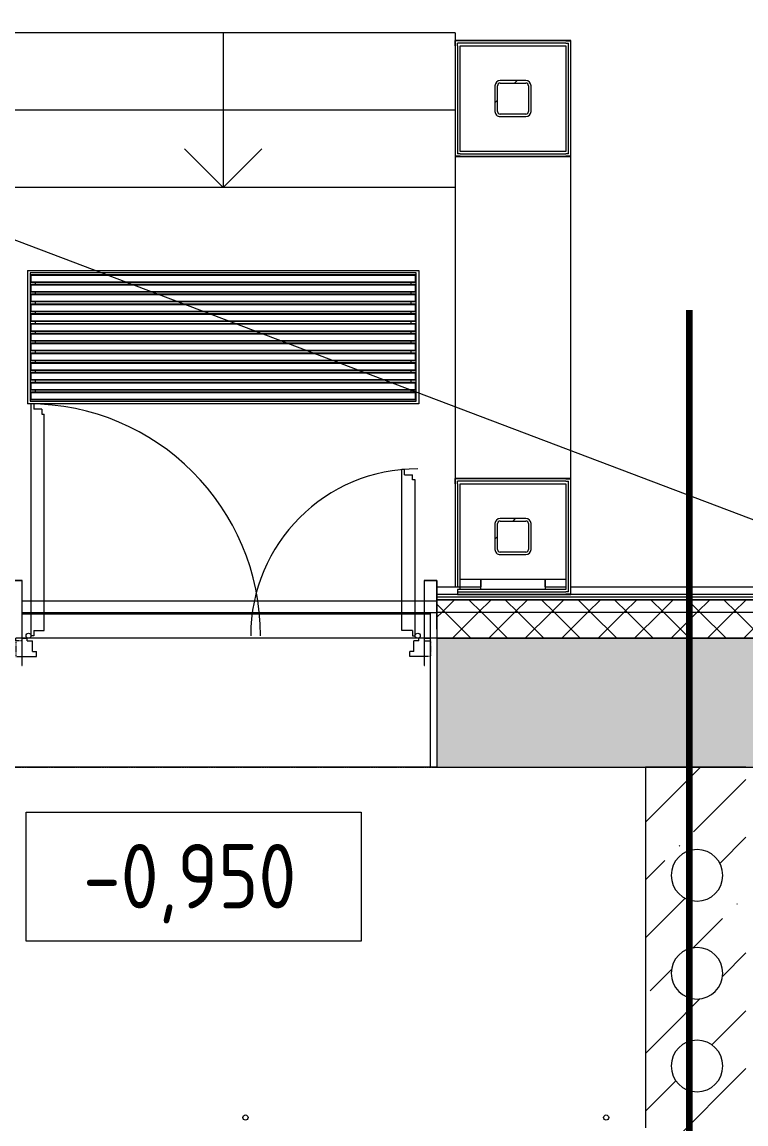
# Model space of a CAD drawing. Header units: millimetres. Extents: x -515342 to 330399, y -224905 to 507333.
# Drawn here: x -324713 to -321903, y -21579 to -17302 of the extents above; entities that cross this region are included whole.
import ezdxf

# ---------------------------------------------------------------- set-up
doc = ezdxf.new("R2010")
doc.units = ezdxf.units.MM
doc.linetypes.add('ASVP_Невидимые', pattern=[5, 3, -2])
doc.linetypes.add('ASVP_Штриховая_ш3 п1_5', pattern=[4.5, 3, -1.5])
doc.layers.get('0').update_dxf_attribs({"lineweight": 0})
for name, color, linetype, lineweight in [('Аннотация', 7, 'Continuous', 0), ('Витраж', 7, 'Continuous', 0), ('Двери', 7, 'Continuous', 0), ('Лестницы', 7, 'Continuous', 0), ('Линии разделители', 7, 'ASVP_Штриховая_ш3 п1_5', 0), ('Несущие колонны', 7, 'Continuous', 0), ('Обобщенные модели', 7, 'Continuous', 0), ('Ответы', 4, 'Continuous', 0), ('Отметки', 7, 'Continuous', 0), ('Перекрытие', 7, 'Continuous', 0), ('Потолки', 7, 'Continuous', 0), ('Стены внутренние', 7, 'Continuous', 0), ('Стены наружные', 7, 'Continuous', 0), ('Стены несущие', 7, 'Continuous', 0), ('Стены отделка', 7, 'Continuous', 0), ('Стены перегородки', 7, 'Continuous', 0), ('Стены штриховка', 7, 'Continuous', 0), ('Стрелки вверх', 7, 'Continuous', 0), ('экспертиза ДУ', 1, 'Continuous', 0)]:
    doc.layers.add(name, color=color, linetype=linetype, lineweight=lineweight)
doc.styles.add('GOST Common_1', font='', dxfattribs={"width": 0.9, "height": 250})
doc.styles.get('GOST Common_1').set_extended_font_data('GOST Common')
pattern_1 = [(45, (0, 0), (-70.71068, 70.71068), []), (135, (0, 0), (-70.71068, -70.71068), [])]
pattern_2 = [(45, (-374753.14, -35598.53), (-224.5064, 224.5064), []), (45, (-374528.64, -35598.53), (-224.5064, 224.5064), [396.875, -79.375, 3.353, -76.022])]

# ---------------------------------------------------------------- blocks, each defined once
blk = doc.blocks.new('Дверь_Стальная_Фрамуга ГЛУХАЯ с импостами_2 полотна - АР_Дверь_Наружная_1560х3495h_коробка__О_Пр-10096950-О_АР_П_1_0_000_План 1 этажа')
at = {"layer": 'Двери', "lineweight": 18}
for p, q in [((-745, 260), (-745, 1160)), ((-735, 1160), (-735, 1140)), ((-704, 1140), (-735, 1140)), ((-704, 1140), (-704, 1120)), ((-704, 1120), (-694, 1120)), ((-694, 280), (-694, 1120)), ((704, 905), (694, 905)), ((694, 280), (694, 905)), ((704, 885), (704, 905)), ((704, 885), (735, 885)), ((735, 865), (735, 885)), ((745, 865), (735, 865)), ((745, 260), (745, 865)), ((-735, 260), (-745, 260)), ((-735, 280), (-735, 260)), ((-735, 280), (-694, 280)), ((735, 280), (694, 280)), ((735, 280), (735, 260)), ((735, 260), (745, 260)), ((-805, 240), (-805, 250)), ((-781, 250), (-805, 250)), ((-780, 250), (-760, 250)), ((-760, 240), (-760, 250)), ((-760, 240), (-740, 240)), ((-740, 199), (-740, 240)), ((760, 240), (740, 240)), ((740, 199), (740, 240)), ((780, 250), (760, 250)), ((760, 240), (760, 250)), ((781, 250), (805, 250)), ((805, 240), (805, 250)), ((-780, 180), (-724, 180)), ((-740, 199), (-724, 199)), ((-724, 180), (-724, 199)), ((740, 199), (724, 199)), ((724, 180), (724, 199)), ((780, 180), (724, 180))]:
    blk.add_line(p, q, dxfattribs=at)
at = {"layer": 'Двери', "linetype": 'ASVP_Невидимые', "lineweight": 18}
for p, q in [((-805, 240), (-805, 180)), ((-781, 240), (-805, 240)), ((781, 240), (805, 240)), ((805, 240), (805, 180)), ((-805, 180), (-781, 180)), ((805, 180), (781, 180))]:
    blk.add_line(p, q, dxfattribs=at)
at = {"layer": 'Двери', "lineweight": 18}
for centre in [(-755, 260), (755, 260)]:
    blk.add_circle(centre, 10, dxfattribs=at)
for centre, radius, start, end in [((-755, 260), 900, 0, 90), ((755, 260), 647.9, 90, 180)]:
    blk.add_arc(centre, radius, start, end, dxfattribs=at)
blk = doc.blocks.new('Прямоугольный импост - АР_Откос_Металлический_50х330 Серый Правый_Двери-V89-О_АР_П_1_0_000_План 1 этажа')
at = {"layer": 'Витраж'}
h = blk.add_hatch(dxfattribs=at)
h.set_pattern_fill('FP_31', color=256, style=0, pattern_type=2)
h.set_pattern_definition([(315, (-51650.93, 16030), (106.066, 106.066), [])])
h.paths.add_polyline_path([(-50, 230), (-49, 230), (-49, -99), (-1, -99), (0, -100), (-50, -100), (-50, -34.9)])
at = {"layer": 'Витраж', "lineweight": 18}
for p, q in [((-50, -100), (-50, 230)), ((-50, 230), (-49, 230)), ((-49, 230), (-49, -99)), ((-1, -99), (-1, 90)), ((-1, 90), (0, 90)), ((0, 90), (0, -100)), ((0, -100), (-50, -100)), ((-49, -99), (-1, -99))]:
    blk.add_line(p, q, dxfattribs=at)
blk = doc.blocks.new('Прямоугольный импост - АР_Откос_Металлический_50х330 Серый Левый_Двери-V90-О_АР_П_1_0_000_План 1 этажа')
at = {"layer": 'Витраж'}
h = blk.add_hatch(dxfattribs=at)
h.set_pattern_fill('FP_32', color=256, style=0, pattern_type=2)
h.set_pattern_definition([(225, (49990.93, 16030), (106.066, -106.066), [])])
h.paths.add_polyline_path([(-50, 230), (-50, -100), (0, -100), (-1, -99), (-49, -99), (-49, 230)])
at = {"layer": 'Витраж', "lineweight": 18}
for p, q in [((-50, 230), (-50, -100)), ((-49, 230), (-50, 230)), ((-49, -99), (-49, 230)), ((0, 90), (-1, 90)), ((-1, 90), (-1, -99)), ((0, -100), (0, 90)), ((-50, -100), (0, -100)), ((-1, -99), (-49, -99))]:
    blk.add_line(p, q, dxfattribs=at)
blk = doc.blocks.new('КПС-Квадратное пустотелое сечение-Колонна - 140x140x10SHS-V201-О_АР_П_1_0_000_План 1 этажа')
at = {"layer": 'Несущие колонны'}
h = blk.add_hatch(dxfattribs=at)
h.set_pattern_fill('FP_72', color=256, style=0, pattern_type=2)
h.set_pattern_definition([(225, (51945.93, 18000), (106.066, -106.066), [])])
h.paths.add_polyline_path([(-50, 70), (-64.1, 64.1), (-70, 50), (-70, -50), (-64.1, -64.1), (-50, -70), (50, -70), (64.1, -64.1), (70, -50), (70, 50), (64.1, 64.1), (50, 70), (22, 70)])
h.paths.add_polyline_path([(-50, 60), (50, 60), (57.1, 57.1), (60, 50), (60, -50), (57.1, -57.1), (50, -60), (-50, -60), (-57.1, -57.1), (-60, -50), (-60, 50), (-57.1, 57.1)])
at = {"layer": 'Несущие колонны', "lineweight": 18}
for p, q in [((-70, 50), (-70, -50)), ((-60, -50), (-60, 50)), ((50, 70), (-50, 70)), ((-50, 60), (50, 60)), ((60, 50), (60, -50)), ((70, -50), (70, 50)), ((50, -60), (-50, -60)), ((-50, -70), (50, -70))]:
    blk.add_line(p, q, dxfattribs=at)
for centre, radius, start, end in [((-50, 50), 20, 90, 180), ((-50, 50), 10, 90, 180), ((50, 50), 20, 360, 90), ((50, 50), 10, 0, 90), ((-50, -50), 20, 180, 270), ((-50, -50), 10, 180, 270), ((50, -50), 10, 270, 0), ((50, -50), 20, 270, 360)]:
    blk.add_arc(centre, radius, start, end, dxfattribs=at)
blk = doc.blocks.new('КПС-Квадратное пустотелое сечение-Колонна - 140x140x10SHS-V203-О_АР_П_1_0_000_План 1 этажа')
at = {"layer": 'Несущие колонны'}
h = blk.add_hatch(dxfattribs=at)
h.set_pattern_fill('FP_74', color=256, style=0, pattern_type=2)
h.set_pattern_definition([(225, (51945.93, 16300), (106.066, -106.066), [])])
h.paths.add_polyline_path([(50, 70), (-50, 70), (-64.1, 64.1), (-70, 50), (-70, -50), (-64.1, -64.1), (-50, -70), (50, -70), (64.1, -64.1), (70, -50), (70, 50), (64.1, 64.1)])
h.paths.add_polyline_path([(-50, 60), (50, 60), (57.1, 57.1), (60, 50), (60, -50), (57.1, -57.1), (50, -60), (-50, -60), (-57.1, -57.1), (-60, -50), (-60, 50), (-57.1, 57.1)])
at = {"layer": 'Несущие колонны', "lineweight": 18}
for p, q in [((-70, 50), (-70, -50)), ((-60, -50), (-60, 50)), ((50, 70), (-50, 70)), ((-50, 60), (50, 60)), ((60, 50), (60, -50)), ((70, -50), (70, 50)), ((50, -60), (-50, -60)), ((-50, -70), (50, -70))]:
    blk.add_line(p, q, dxfattribs=at)
for centre, radius, start, end in [((-50, 50), 20, 90, 180), ((-50, 50), 10, 90, 180), ((50, 50), 20, 360, 90), ((50, 50), 10, 0, 90), ((-50, -50), 20, 180, 270), ((-50, -50), 10, 180, 270), ((50, -50), 10, 270, 0), ((50, -50), 20, 270, 360)]:
    blk.add_arc(centre, radius, start, end, dxfattribs=at)
blk = doc.blocks.new('СД_Люблино_Фасады_rvt-1-О_АР_П_1_0_000_План 1 этажа')
at = {"layer": 'Стены внутренние'}
h = blk.add_hatch(dxfattribs=at)
h.set_pattern_fill('FP_1', color=256, style=0, pattern_type=2)
h.set_pattern_definition([(45, (0, 0), (-224.5064, 224.5064), []), (45, (224.5, 0), (-224.5064, 224.5064), [396.875, -79.375, 3.353, -76.022])])
h.paths.add_polyline_path([(95008.7, 15405), (95268.9, 15405), (95268.9, 15905), (93672.7, 15905), (93672.7, 15405), (94120.4, 15405)])
h.paths.add_polyline_path([(101935, 15405), (101935, 15905), (97278.9, 15905), (97278.9, 15405), (101435, 15405)])
h.paths.add_polyline_path([(91662.7, 15405), (91662.7, 15905), (90062.5, 15905), (90062.5, 15405), (91455.3, 15405)])
h.paths.add_polyline_path([(88052.5, 15405), (88052.5, 15905), (86472.6, 15905), (86472.6, 15405), (87902, 15405)])
h.paths.add_polyline_path([(83460.2, 15405), (84462.6, 15405), (84462.6, 15905), (82935.3, 15905), (82935.3, 15405)])
h.paths.add_polyline_path([(80925.3, 15405), (80925.3, 15905), (79340.3, 15905), (79340.3, 15405), (80795.2, 15405)])
h.paths.add_polyline_path([(72144.8, 15405), (73729.7, 15405), (73729.7, 15905), (72144.8, 15905), (72144.8, 15520.8)])
h.paths.add_polyline_path([(70134.8, 15405), (70134.8, 15905), (68493.6, 15905), (68493.6, 15405), (69731.3, 15405)])
h.paths.add_polyline_path([(76353.4, 15405), (77330.3, 15405), (77330.3, 15905), (75739.7, 15905), (75739.7, 15405)])
h.paths.add_polyline_path([(60500.1, 15405), (62868.6, 15405), (62868.6, 15905), (60500.1, 15905), (60500.1, 15725)])
h.paths.add_polyline_path([(64878.6, 15405), (66483.6, 15405), (66483.6, 15905), (64878.6, 15905), (64878.6, 15520.8)])
h.paths.add_polyline_path([(58090.1, 15405), (58090.1, 15905), (56894.2, 15905), (56894.2, 15405), (57698.2, 15405)])
h.paths.add_polyline_path([(51650.9, 15405), (54484.2, 15405), (54484.2, 15905), (51650.9, 15905)])
h.paths.add_polyline_path([(49990.9, 15405), (49990.9, 15905), (47243.8, 15905), (47243.8, 15405), (49703, 15405)])
h.paths.add_polyline_path([(40819.6, 15405), (41213.8, 15405), (41213.8, 15905), (38819.5, 15905), (38819.5, 15405), (39931.2, 15405)])
h.paths.add_polyline_path([(44833.8, 15405), (44833.8, 15905), (43623.8, 15905), (43623.8, 15405), (44430.3, 15405)])
h.paths.add_polyline_path([(36809.5, 15405), (36809.5, 15905), (35219.5, 15905), (35219.5, 15405), (36406, 15405)])
h.paths.add_polyline_path([(29609.5, 15405), (29609.5, 15905), (28023.1, 15905), (28023.1, 15405), (29271.1, 15405)])
h.paths.add_polyline_path([(31619.5, 15405), (33209.5, 15405), (33209.5, 15905), (31619.5, 15905), (31619.5, 15520.8)])
h.paths.add_polyline_path([(17210.3, 15405), (18800.9, 15405), (18800.9, 15905), (17210.3, 15905), (17210.3, 15725)])
h.paths.add_polyline_path([(20810.9, 15405), (22415.8, 15405), (22415.8, 15905), (20810.9, 15905), (20810.9, 15725)])
h.paths.add_polyline_path([(15200.3, 15405), (15200.3, 15905), (13615.3, 15905), (13615.3, 15405), (15057.5, 15405)])
h.paths.add_polyline_path([(24425.8, 15405), (26013.1, 15405), (26013.1, 15905), (24425.8, 15905), (24425.8, 15520.8)])
h.paths.add_polyline_path([(10024.1, 15405), (11605.3, 15405), (11605.3, 15905), (10024.1, 15905), (10024.1, 15725)])
h.paths.add_polyline_path([(6409.2, 15405), (8014.1, 15405), (8014.1, 15905), (6409.2, 15905), (6409.2, 15725)])
h.paths.add_polyline_path([(4399.2, 15405), (4399.2, 15905), (2875, 15905), (2875, 15405), (4397.3, 15405)])
h.paths.add_polyline_path([(1325, 15405), (1325, 15905), (-305, 15905), (-305, 15405), (843.9, 15405)])
at = {"layer": 'Стены наружные'}
h = blk.add_hatch(dxfattribs=at)
h.set_pattern_fill('FP_10', color=256, style=0, pattern_type=2)
h.set_pattern_definition(pattern_1)
h.paths.add_polyline_path([(102085, 16005), (102085, 16055), (97278.9, 16055), (97278.9, 16005), (102035, 16005)])
h.paths.add_polyline_path([(95268.9, 16005), (95268.9, 16055), (93672.7, 16055), (93672.7, 16005), (95008.7, 16005)])
h.paths.add_polyline_path([(83460.2, 16005), (84462.6, 16005), (84462.6, 16055), (82935.3, 16055), (82935.3, 16005)])
h.paths.add_polyline_path([(86472.6, 16005), (88052.5, 16005), (88052.5, 16055), (86472.6, 16055)])
h.paths.add_polyline_path([(80925.3, 16005), (80925.3, 16055), (79340.3, 16055), (79340.3, 16005), (80795.2, 16005)])
h.paths.add_polyline_path([(90062.5, 16005), (91662.7, 16005), (91662.7, 16055), (90062.5, 16055)])
h.paths.add_polyline_path([(77330.3, 16005), (77330.3, 16055), (75739.7, 16055), (75739.7, 16005), (77241.8, 16005)])
h.paths.add_polyline_path([(51650.9, 16005), (54484.2, 16005), (54484.2, 16055), (51650.9, 16055)])
h.paths.add_polyline_path([(70134.8, 16005), (70134.8, 16055), (68493.6, 16055), (68493.6, 16005), (69246.7, 16005)])
h.paths.add_polyline_path([(61251.5, 16005), (62868.6, 16005), (62868.6, 16055), (60500.1, 16055), (60500.1, 16005)])
h.paths.add_polyline_path([(72144.8, 16005), (73729.7, 16005), (73729.7, 16055), (72144.8, 16055)])
h.paths.add_polyline_path([(57698.2, 16005), (58090.1, 16005), (58090.1, 16055), (56894.2, 16055), (56894.2, 16005)])
h.paths.add_polyline_path([(66483.6, 16005), (66483.6, 16055), (64878.6, 16055), (64878.6, 16005), (65693.3, 16005)])
h.paths.add_polyline_path([(49990.9, 16005), (49990.9, 16055), (47243.8, 16055), (47243.8, 16005), (49703, 16005)])
h.paths.add_polyline_path([(36377.8, 16005), (36809.5, 16005), (36809.5, 16055), (35219.5, 16055), (35219.5, 16005), (35489.5, 16005)])
h.paths.add_polyline_path([(39042.9, 16005), (41213.8, 16005), (41213.8, 16055), (38819.5, 16055), (38819.5, 16005)])
h.paths.add_polyline_path([(44373, 16005), (44833.8, 16005), (44833.8, 16055), (43623.8, 16055), (43623.8, 16005)])
h.paths.add_polyline_path([(29271.1, 16005), (29609.5, 16005), (29609.5, 16055), (28023.1, 16055), (28023.1, 16005), (28382.7, 16005)])
h.paths.add_polyline_path([(24425.8, 16005), (26013.1, 16005), (26013.1, 16055), (24425.8, 16055)])
h.paths.add_polyline_path([(33209.5, 16005), (33209.5, 16055), (31619.5, 16055), (31619.5, 16005), (32824.4, 16005)])
h.paths.add_polyline_path([(11605.3, 16005), (11605.3, 16055), (10024.1, 16055), (10024.1, 16005), (11504.1, 16005)])
h.paths.add_polyline_path([(20810.9, 16005), (22415.8, 16005), (22415.8, 16055), (20810.9, 16055)])
h.paths.add_polyline_path([(18610.9, 16005), (18800.9, 16005), (18800.9, 16055), (17210.3, 16055), (17210.3, 16005), (17722.5, 16005)])
h.paths.add_polyline_path([(15200.3, 16005), (15200.3, 16055), (13615.3, 16055), (13615.3, 16005), (15057.5, 16005)])
h.paths.add_polyline_path([(8014.1, 16005), (8014.1, 16055), (6409.2, 16055), (6409.2, 16005), (7950.7, 16005)])
h.paths.add_polyline_path([(397.7, 16005), (397.7, 16055), (-405, 16055), (-405, 16005), (-44.4, 16005)])
h.paths.add_polyline_path([(4399.2, 16005), (4399.2, 16055), (3897.7, 16055), (3897.7, 16005), (4397.3, 16005)])
h = blk.add_hatch(dxfattribs=at)
h.set_pattern_fill('FP_10', color=256, style=0, pattern_type=2)
h.set_pattern_definition(pattern_1)
h.paths.add_polyline_path([(93672.7, 15905), (95268.9, 15905), (95268.9, 16005), (93672.7, 16005)])
h.paths.add_polyline_path([(102035, 15905), (102035, 16005), (97278.9, 16005), (97278.9, 15905), (101935, 15905)])
h.paths.add_polyline_path([(84348.6, 15905), (84462.6, 15905), (84462.6, 16005), (82935.3, 16005), (82935.3, 15905), (83460.2, 15905)])
h.paths.add_polyline_path([(87013.6, 15905), (88052.5, 15905), (88052.5, 16005), (86472.6, 16005), (86472.6, 15905)])
h.paths.add_polyline_path([(90062.5, 15905), (91662.7, 15905), (91662.7, 16005), (90062.5, 16005)])
h.paths.add_polyline_path([(73688.4, 15905), (73729.7, 15905), (73729.7, 16005), (72144.8, 16005), (72144.8, 15905), (72800.1, 15905)])
h.paths.add_polyline_path([(75739.7, 15905), (77330.3, 15905), (77330.3, 16005), (75739.7, 16005)])
h.paths.add_polyline_path([(79340.3, 15905), (80925.3, 15905), (80925.3, 16005), (79340.3, 16005)])
h.paths.add_polyline_path([(69246.7, 15905), (70134.8, 15905), (70134.8, 16005), (68493.6, 16005), (68493.6, 15905)])
h.paths.add_polyline_path([(62868.6, 15905), (62868.6, 16005), (60500.1, 16005), (60500.1, 15905), (62139.9, 15905)])
h.paths.add_polyline_path([(65693.3, 15905), (66483.6, 15905), (66483.6, 16005), (64878.6, 16005), (64878.6, 15905)])
h.paths.add_polyline_path([(52368.1, 15905), (54484.2, 15905), (54484.2, 16005), (51650.9, 16005), (51650.9, 15905)])
h.paths.add_polyline_path([(58090.1, 15905), (58090.1, 16005), (56894.2, 16005), (56894.2, 15905), (57698.2, 15905)])
h.paths.add_polyline_path([(47926.3, 15905), (49990.9, 15905), (49990.9, 16005), (47243.8, 16005), (47243.8, 15905)])
h.paths.add_polyline_path([(43623.8, 15905), (44833.8, 15905), (44833.8, 16005), (43623.8, 16005)])
h.paths.add_polyline_path([(41213.8, 15905), (41213.8, 16005), (38819.5, 16005), (38819.5, 15905), (40819.6, 15905)])
h.paths.add_polyline_path([(31936.1, 15905), (33209.5, 15905), (33209.5, 16005), (31619.5, 16005), (31619.5, 15905)])
h.paths.add_polyline_path([(36809.5, 15905), (36809.5, 16005), (35219.5, 16005), (35219.5, 15905), (36377.8, 15905)])
h.paths.add_polyline_path([(29609.5, 15905), (29609.5, 16005), (28023.1, 16005), (28023.1, 15905), (29271.1, 15905)])
h.paths.add_polyline_path([(26013.1, 15905), (26013.1, 16005), (24425.8, 16005), (24425.8, 15905), (25717.7, 15905)])
h.paths.add_polyline_path([(20810.9, 15905), (22415.8, 15905), (22415.8, 16005), (20810.9, 16005)])
h.paths.add_polyline_path([(18800.9, 15905), (18800.9, 16005), (17210.3, 16005), (17210.3, 15905), (18610.9, 15905)])
h.paths.add_polyline_path([(15057.5, 15905), (15200.3, 15905), (15200.3, 16005), (13615.3, 16005), (13615.3, 15905)])
h.paths.add_polyline_path([(11504.1, 15905), (11605.3, 15905), (11605.3, 16005), (10024.1, 16005), (10024.1, 15905)])
h.paths.add_polyline_path([(8014.1, 15905), (8014.1, 16005), (6409.2, 16005), (6409.2, 15905), (7950.7, 15905)])
h.paths.add_polyline_path([(-44.4, 15905), (397.7, 15905), (397.7, 16005), (-305, 16005), (-305, 15905)])
h.paths.add_polyline_path([(4399.2, 15905), (4399.2, 16005), (3897.7, 16005), (3897.7, 15905), (4397.3, 15905)])
at = {"layer": 'Лестницы'}
for p, q in [((51720.9, 18255), (49920.9, 18255)), ((51720.9, 18255), (49920.9, 18255)), ((51720.9, 18255), (51720.9, 18225)), ((51720.9, 17955), (49920.9, 17955)), ((51720.9, 17955), (49920.9, 17955)), ((51720.9, 17655), (49920.9, 17655)), ((51720.9, 17655), (49920.9, 17655)), ((50040.9, 16050), (51600.9, 16050)), ((51601.9, 16050), (51649.9, 16050)), ((50040.9, 16000), (51600.9, 16000)), ((51601.9, 16000), (51625.9, 16000))]:
    blk.add_line(p, q, dxfattribs=at)
at = {"layer": 'Перекрытие'}
for p, q in [((51720.9, 17776), (51720.9, 16524)), ((52170.9, 16524), (52170.9, 17776)), ((51740.9, 16135), (52150.9, 16135))]:
    blk.add_line(p, q, dxfattribs=at)
at = {"layer": 'Стены внутренние'}
for p, q in [((51820.9, 16135), (51820.9, 16105)), ((51820.9, 16095), (51820.9, 16135)), ((52070.9, 16105), (52070.9, 16135)), ((52070.9, 16135), (52070.9, 16095)), ((51650.9, 16105), (51720.9, 16105)), ((51740.9, 16095), (51740.9, 16105)), ((51740.9, 16105), (51820.9, 16105)), ((52070.9, 16105), (52150.9, 16105)), ((52170.9, 16105), (54484.2, 16105)), ((51625.9, 15405), (51625.9, 15905))]:
    blk.add_line(p, q, dxfattribs=at)
at = {"layer": 'Стены наружные'}
for p, q in [((50040.9, 16005), (51600.9, 16005)), ((51601.9, 16005), (51625.9, 16005)), ((51625.9, 16005), (51649.9, 16005)), ((51625.9, 15905), (51625.9, 16005)), ((51600.9, 15905), (50040.9, 15905)), ((51625.9, 15905), (51601.9, 15905)), ((51650.9, 15905), (51625.9, 15905))]:
    blk.add_line(p, q, dxfattribs=at)
at = {"layer": 'Стены несущие'}
for p, q in [((51650.9, 15905), (51650.9, 15405)), ((54484.2, 15905), (51650.9, 15905)), ((51650.9, 15905), (54484.2, 15905)), ((51650.9, 15405), (54484.2, 15405))]:
    blk.add_line(p, q, dxfattribs=at)
at = {"layer": 'Стены отделка', "lineweight": 9}
for p, q in [((52150.9, 18225), (51720.9, 18225)), ((51720.9, 18225), (51720.9, 18224)), ((51720.9, 18224), (51720.9, 18215)), ((52169.9, 18225), (52160.9, 18225)), ((52170.9, 18225), (52169.9, 18225)), ((52170.9, 17775), (52170.9, 18225)), ((51720.9, 18205), (51720.9, 17775)), ((51720.9, 17775), (51721.9, 17775)), ((51721.9, 17775), (51730.9, 17775)), ((51740.9, 17775), (52150.9, 17775)), ((52160.9, 17775), (52169.9, 17775)), ((52169.9, 17775), (52170.9, 17775)), ((52150.9, 16525), (51720.9, 16525)), ((51720.9, 16525), (51720.9, 16524)), ((51720.9, 16524), (51720.9, 16515)), ((52169.9, 16525), (52160.9, 16525)), ((52170.9, 16525), (52169.9, 16525)), ((52170.9, 16075), (52170.9, 16525)), ((51720.9, 16505), (51720.9, 16105)), ((51720.9, 16105), (51721.9, 16105)), ((51721.9, 16105), (51730.9, 16105)), ((51730.9, 16085), (51730.9, 16076)), ((54484.2, 16075), (51650.9, 16075)), ((51650.9, 16075), (51650.9, 16065)), ((51650.9, 16065), (51650.9, 16055)), ((51650.9, 16055), (51650.9, 16005)), ((51730.9, 16076), (51730.9, 16075)), ((51730.9, 16075), (52150.9, 16075)), ((52160.9, 16075), (52169.9, 16075)), ((52169.9, 16075), (52170.9, 16075)), ((51650.9, 16005), (51650.9, 15905))]:
    blk.add_line(p, q, dxfattribs=at)
at = {"layer": 'Стены перегородки'}
for p, q in [((52160.9, 18225), (52150.9, 18225)), ((51720.9, 18215), (51720.9, 18205)), ((52150.9, 18215), (51730.9, 18215)), ((51730.9, 18205), (51730.9, 18215)), ((51730.9, 18205), (51730.9, 17785)), ((51740.9, 18205), (52150.9, 18205)), ((51740.9, 17795), (51740.9, 18205)), ((52150.9, 18215), (52160.9, 18215)), ((52150.9, 18205), (52150.9, 17795)), ((52160.9, 17785), (52160.9, 18215)), ((52150.9, 17795), (51740.9, 17795)), ((51740.9, 17785), (51730.9, 17785)), ((51730.9, 17775), (51740.9, 17775)), ((51740.9, 17785), (52150.9, 17785)), ((52160.9, 17785), (52150.9, 17785)), ((52150.9, 17775), (52160.9, 17775)), ((51720.9, 16515), (51720.9, 16505)), ((52150.9, 16515), (51730.9, 16515)), ((51730.9, 16505), (51730.9, 16515)), ((52160.9, 16525), (52150.9, 16525)), ((52150.9, 16515), (52160.9, 16515)), ((52160.9, 16085), (52160.9, 16515)), ((51730.9, 16505), (51730.9, 16105)), ((51740.9, 16505), (52150.9, 16505)), ((51740.9, 16105), (51740.9, 16505)), ((52150.9, 16505), (52150.9, 16095)), ((51730.9, 16105), (51740.9, 16105)), ((52150.9, 16095), (51730.9, 16095)), ((51730.9, 16095), (51730.9, 16085)), ((51730.9, 16085), (52150.9, 16085)), ((52160.9, 16085), (52150.9, 16085)), ((52150.9, 16075), (52160.9, 16075))]:
    blk.add_line(p, q, dxfattribs=at)
at = {"layer": 'Стены штриховка'}
for p, q in [((51721.9, 18225), (51720.9, 18225)), ((51720.9, 18225), (51720.9, 18224)), ((51721.9, 18224), (51720.9, 18224)), ((51721.9, 18224), (51721.9, 18225)), ((52150.9, 18224), (51721.9, 18224)), ((51721.9, 18215), (51721.9, 18224)), ((52160.9, 18225), (52150.9, 18225)), ((52150.9, 18224), (52160.9, 18224)), ((52160.9, 18225), (52160.9, 18224)), ((52160.9, 18224), (52169.9, 18224)), ((52169.9, 18224), (52169.9, 18225)), ((52170.9, 18225), (52169.9, 18225)), ((52169.9, 17776), (52169.9, 18224)), ((52169.9, 18224), (52170.9, 18224)), ((52170.9, 18224), (52170.9, 18225)), ((51720.9, 18215), (51720.9, 18205)), ((51720.9, 18215), (51721.9, 18215)), ((51721.9, 18205), (51721.9, 18215)), ((51721.9, 18205), (51721.9, 17776)), ((51721.9, 17776), (51720.9, 17776)), ((51720.9, 17776), (51720.9, 17775)), ((51720.9, 17775), (51721.9, 17775)), ((51730.9, 17776), (51721.9, 17776)), ((51721.9, 17776), (51721.9, 17775)), ((51740.9, 17776), (51730.9, 17776)), ((51730.9, 17775), (51730.9, 17776)), ((51730.9, 17775), (51740.9, 17775)), ((51740.9, 17776), (52150.9, 17776)), ((52160.9, 17776), (52150.9, 17776)), ((52150.9, 17775), (52160.9, 17775)), ((52169.9, 17776), (52160.9, 17776)), ((52160.9, 17776), (52160.9, 17775)), ((52170.9, 17776), (52169.9, 17776)), ((52169.9, 17775), (52169.9, 17776)), ((52169.9, 17775), (52170.9, 17775)), ((52170.9, 17775), (52170.9, 17776)), ((51721.9, 16525), (51720.9, 16525)), ((51720.9, 16525), (51720.9, 16524)), ((51721.9, 16524), (51720.9, 16524)), ((51720.9, 16515), (51720.9, 16505)), ((51720.9, 16515), (51721.9, 16515)), ((51721.9, 16524), (51721.9, 16525)), ((52150.9, 16524), (51721.9, 16524)), ((51721.9, 16515), (51721.9, 16524)), ((51721.9, 16505), (51721.9, 16515)), ((52160.9, 16525), (52150.9, 16525)), ((52150.9, 16524), (52160.9, 16524)), ((52160.9, 16525), (52160.9, 16524)), ((52160.9, 16524), (52169.9, 16524)), ((52169.9, 16524), (52169.9, 16525)), ((52170.9, 16525), (52169.9, 16525)), ((52169.9, 16076), (52169.9, 16524)), ((52169.9, 16524), (52170.9, 16524)), ((52170.9, 16524), (52170.9, 16525)), ((51721.9, 16505), (51721.9, 16105)), ((54484.2, 16065), (51650.9, 16065)), ((54484.2, 16055), (51650.9, 16055)), ((51650.9, 16055), (54484.2, 16055)), ((51730.9, 16076), (52150.9, 16076)), ((52160.9, 16076), (52150.9, 16076)), ((52150.9, 16075), (52160.9, 16075)), ((52169.9, 16076), (52160.9, 16076)), ((52160.9, 16076), (52160.9, 16075)), ((52170.9, 16076), (52169.9, 16076)), ((52169.9, 16075), (52169.9, 16076)), ((52169.9, 16075), (52170.9, 16075)), ((52170.9, 16075), (52170.9, 16076)), ((54484.2, 16005), (51650.9, 16005))]:
    blk.add_line(p, q, dxfattribs=at)
at = {"layer": 'Витраж', "lineweight": 9, "rotation": 180}
blk.add_blockref('Прямоугольный импост - АР_Откос_Металлический_50х330 Серый Левый_Двери-V90-О_АР_П_1_0_000_План 1 этажа', (49990.9, 16030), dxfattribs=at)
at = {"layer": 'Витраж', "lineweight": 9, "extrusion": (0, 0, -1), "rotation": 180}
blk.add_blockref('Прямоугольный импост - АР_Откос_Металлический_50х330 Серый Правый_Двери-V89-О_АР_П_1_0_000_План 1 этажа', (-51650.9, 16030), dxfattribs=at)
at = {"layer": 'Двери', "lineweight": 9}
blk.add_blockref('Дверь_Стальная_Фрамуга ГЛУХАЯ с импостами_2 полотна - АР_Дверь_Наружная_1560х3495h_коробка__О_Пр-10096950-О_АР_П_1_0_000_План 1 этажа', (50820.9, 15655), dxfattribs=at)
at = {"layer": 'Несущие колонны', "lineweight": 9, "rotation": 180}
for name, p in [('КПС-Квадратное пустотелое сечение-Колонна - 140x140x10SHS-V201-О_АР_П_1_0_000_План 1 этажа', (51945.9, 18000)), ('КПС-Квадратное пустотелое сечение-Колонна - 140x140x10SHS-V203-О_АР_П_1_0_000_План 1 этажа', (51945.9, 16300))]:
    blk.add_blockref(name, p, dxfattribs=at)
blk = doc.blocks.new('Дверь_Стальная Противопожарная_2 полотна - АР_Дверь_EI15_1450х2080h_коробка__Г_Л-10539548-О_АР_П_1_0_000_План 1 этажа')
at = {"layer": 'Двери', "lineweight": 18}
for centre in [(-700, 100), (700, 100)]:
    blk.add_circle(centre, 10, dxfattribs=at)
blk = doc.blocks.new('Грязезащита_Решетка - АР_Грязезащитная решетка_1500х500х23-10546506-О_АР_П_1_0_000_План 1 этажа')
at = {"layer": 'Обобщенные модели'}
for p, q in [((-759, 259), (759, 259)), ((-759, 259), (-759, -259)), ((759, 259), (759, -259)), ((-749, 249), (-749, -249)), ((749, 249), (-749, 249)), ((-745, 241), (-745, 243.5)), ((-745, 243.5), (745, 243.5)), ((-745, 215), (-745, 241)), ((-745, 241), (745, 241)), ((-745, 212.5), (-745, 215)), ((-745, 215), (745, 215)), ((745, 243.5), (745, 241)), ((745, 241), (745, 215)), ((745, 215), (745, 212.5)), ((749, -249), (749, 249)), ((745, 212.5), (-745, 212.5)), ((-745, 203), (-745, 205.5)), ((-745, 205.5), (745, 205.5)), ((-745, 177), (-745, 203)), ((-745, 203), (745, 203)), ((-745, 174.5), (-745, 177)), ((-745, 177), (745, 177)), ((745, 174.5), (-745, 174.5)), ((-730, 212.5), (-730, 205.5)), ((-730, 174.5), (-730, 167.5)), ((730, 205.5), (730, 212.5)), ((730, 167.5), (730, 174.5)), ((745, 205.5), (745, 203)), ((745, 203), (745, 177)), ((745, 177), (745, 174.5)), ((-745, 165), (-745, 167.5)), ((-745, 167.5), (745, 167.5)), ((-745, 139), (-745, 165)), ((-745, 165), (745, 165)), ((-745, 136.5), (-745, 139)), ((-745, 139), (745, 139)), ((745, 136.5), (-745, 136.5)), ((-745, 127), (-745, 129.5)), ((-745, 129.5), (745, 129.5)), ((-730, 136.5), (-730, 129.5)), ((730, 129.5), (730, 136.5)), ((745, 167.5), (745, 165)), ((745, 165), (745, 139)), ((745, 139), (745, 136.5)), ((745, 129.5), (745, 127)), ((-745, 101), (-745, 127)), ((-745, 127), (745, 127)), ((-745, 98.5), (-745, 101)), ((-745, 101), (745, 101)), ((745, 98.5), (-745, 98.5)), ((-745, 89), (-745, 91.5)), ((-745, 91.5), (745, 91.5)), ((-745, 63), (-745, 89)), ((-745, 89), (745, 89)), ((-730, 98.5), (-730, 91.5)), ((730, 91.5), (730, 98.5)), ((745, 127), (745, 101)), ((745, 101), (745, 98.5)), ((745, 91.5), (745, 89)), ((745, 89), (745, 63)), ((-745, 60.5), (-745, 63)), ((-745, 63), (745, 63)), ((745, 60.5), (-745, 60.5)), ((-745, 51), (-745, 53.5)), ((-745, 53.5), (745, 53.5)), ((-745, 25), (-745, 51)), ((-745, 51), (745, 51)), ((-730, 60.5), (-730, 53.5)), ((730, 53.5), (730, 60.5)), ((745, 63), (745, 60.5)), ((745, 53.5), (745, 51)), ((745, 51), (745, 25)), ((-745, 22.5), (-745, 25)), ((-745, 25), (745, 25)), ((745, 22.5), (-745, 22.5)), ((-745, 13), (-745, 15.5)), ((-745, 15.5), (745, 15.5)), ((-745, -13), (-745, 13)), ((-745, 13), (745, 13)), ((-730, 22.5), (-730, 15.5)), ((730, 15.5), (730, 22.5)), ((745, 25), (745, 22.5)), ((745, 15.5), (745, 13)), ((745, 13), (745, -13)), ((-745, -15.5), (-745, -13)), ((-745, -13), (745, -13)), ((745, -15.5), (-745, -15.5)), ((-745, -25), (-745, -22.5)), ((-745, -22.5), (745, -22.5)), ((-745, -51), (-745, -25)), ((-745, -25), (745, -25)), ((-730, -15.5), (-730, -22.5)), ((730, -22.5), (730, -15.5)), ((745, -13), (745, -15.5)), ((745, -22.5), (745, -25)), ((745, -25), (745, -51)), ((-745, -53.5), (-745, -51)), ((-745, -51), (745, -51)), ((745, -53.5), (-745, -53.5)), ((-745, -63), (-745, -60.5)), ((-745, -60.5), (745, -60.5)), ((-745, -89), (-745, -63)), ((-745, -63), (745, -63)), ((-730, -53.5), (-730, -60.5)), ((730, -60.5), (730, -53.5)), ((745, -51), (745, -53.5)), ((745, -60.5), (745, -63)), ((745, -63), (745, -89)), ((-745, -91.5), (-745, -89)), ((-745, -89), (745, -89)), ((745, -91.5), (-745, -91.5)), ((-745, -101), (-745, -98.5)), ((-745, -98.5), (745, -98.5)), ((-745, -127), (-745, -101)), ((-745, -101), (745, -101)), ((-745, -129.5), (-745, -127)), ((-745, -127), (745, -127)), ((-730, -91.5), (-730, -98.5)), ((730, -98.5), (730, -91.5)), ((745, -89), (745, -91.5)), ((745, -98.5), (745, -101)), ((745, -101), (745, -127)), ((745, -127), (745, -129.5)), ((745, -129.5), (-745, -129.5)), ((-745, -139), (-745, -136.5)), ((-745, -136.5), (745, -136.5)), ((-745, -165), (-745, -139)), ((-745, -139), (745, -139)), ((-745, -167.5), (-745, -165)), ((-745, -165), (745, -165)), ((745, -167.5), (-745, -167.5)), ((-730, -129.5), (-730, -136.5)), ((-730, -167.5), (-730, -174.5)), ((730, -136.5), (730, -129.5)), ((730, -174.5), (730, -167.5)), ((745, -136.5), (745, -139)), ((745, -139), (745, -165)), ((745, -165), (745, -167.5)), ((-745, -177), (-745, -174.5)), ((-745, -174.5), (745, -174.5)), ((-745, -203), (-745, -177)), ((-745, -177), (745, -177)), ((-745, -205.5), (-745, -203)), ((-745, -203), (745, -203)), ((745, -205.5), (-745, -205.5)), ((-745, -215), (-745, -212.5)), ((-745, -212.5), (745, -212.5)), ((-730, -205.5), (-730, -212.5)), ((730, -212.5), (730, -205.5)), ((745, -174.5), (745, -177)), ((745, -177), (745, -203)), ((745, -203), (745, -205.5)), ((745, -212.5), (745, -215)), ((-749, -249), (749, -249)), ((-745, -241), (-745, -215)), ((-745, -215), (745, -215)), ((-745, -243.5), (-745, -241)), ((-745, -241), (745, -241)), ((745, -243.5), (-745, -243.5)), ((745, -215), (745, -241)), ((745, -241), (745, -243.5)), ((759, -259), (-759, -259))]:
    blk.add_line(p, q, dxfattribs=at)
blk = doc.blocks.new('Высотные отметки - Рамка-5093-О_АР_П_1_0_000_План 1 этажа')
at = {"layer": 'Аннотация'}
for p, q in [((-6.5, 0), (-6.5, 5)), ((-6.5, 5), (6.5, 5)), ((6.5, 5), (6.5, 0)), ((6.5, 0), (-6.5, 0))]:
    blk.add_line(p, q, dxfattribs=at)

msp = doc.modelspace()

# ---------------------------------------------------------------- hatches: boundary and pattern name
at = {"layer": 'Стены внутренние'}
h = msp.add_hatch(dxfattribs=at)
h.set_pattern_fill('FP_1', color=256, style=0, pattern_type=2)
h.set_pattern_definition(pattern_2)
h.paths.add_polyline_path([(-322293.1427, -25813.5295), (-321903.1427, -25813.5295), (-321903.1427, -20193.5295), (-322293.1427, -20193.5295), (-322293.1427, -20279.4794), (-322197.5062, -20279.4794), (-322197.5062, -23179.4794), (-322293.1427, -23179.4794), (-322293.1427, -24975.3954)])
h.paths.add_polyline_path([(-322093.1427, -21853.5295), (-322119.0246, -21850.1221), (-322143.1427, -21840.132), (-322163.8533, -21824.2402), (-322179.7452, -21803.5295), (-322189.7352, -21779.4114), (-322193.1427, -21753.5295), (-322189.7352, -21727.6476), (-322179.7452, -21703.5295), (-322163.8533, -21682.8188), (-322143.1427, -21666.927), (-322119.0246, -21656.9369), (-322093.1427, -21653.5295), (-322067.2608, -21656.9369), (-322043.1427, -21666.927), (-322022.432, -21682.8188), (-322006.5401, -21703.5295), (-321996.5501, -21727.6476), (-321993.1427, -21753.5295), (-321996.5501, -21779.4114), (-322006.5401, -21803.5295), (-322022.432, -21824.2402), (-322043.1427, -21840.132), (-322067.2608, -21850.1221)])
h.paths.add_polyline_path([(-322093.1427, -21453.5295), (-322119.0246, -21450.1221), (-322145.6399, -21438.2158), (-322163.8533, -21424.2402), (-322179.7452, -21403.5295), (-322189.7352, -21379.4114), (-322193.1427, -21353.5295), (-322189.7352, -21327.6476), (-322179.7452, -21303.5295), (-322162.9771, -21282.1465), (-322143.1427, -21266.927), (-322119.0246, -21256.9369), (-322093.1427, -21253.5295), (-322067.2608, -21256.9369), (-322043.1427, -21266.927), (-322022.432, -21282.8188), (-322006.5401, -21303.5295), (-321996.5501, -21327.6476), (-321993.1427, -21353.5295), (-321996.5501, -21379.4114), (-322006.5401, -21403.5295), (-322022.432, -21424.2402), (-322043.1427, -21440.132), (-322067.2608, -21450.1221)])
h.paths.add_polyline_path([(-322093.1427, -21093.5295), (-322119.0246, -21090.1221), (-322143.1427, -21080.132), (-322163.8533, -21064.2402), (-322179.7452, -21043.5295), (-322189.7352, -21019.4114), (-322193.1427, -20993.5295), (-322189.7352, -20967.6476), (-322179.7452, -20943.5295), (-322162.9771, -20922.1465), (-322143.1427, -20906.927), (-322119.0246, -20896.9369), (-322089.308, -20894.0343), (-322067.2608, -20896.9369), (-322043.1427, -20906.927), (-322022.432, -20922.8188), (-322006.5401, -20943.5295), (-321996.5501, -20967.6476), (-321993.1427, -20993.5295), (-321996.5501, -21019.4114), (-322006.5401, -21043.5295), (-322022.432, -21064.2402), (-322043.1427, -21080.132), (-322067.2608, -21090.1221)])
h.paths.add_polyline_path([(-322093.1427, -20713.5295), (-322119.0246, -20710.1221), (-322143.1427, -20700.132), (-322163.8533, -20684.2402), (-322179.7452, -20663.5295), (-322189.7352, -20639.4114), (-322193.1427, -20613.5295), (-322189.7352, -20587.6476), (-322179.7452, -20563.5295), (-322163.8533, -20542.8188), (-322143.1427, -20526.927), (-322119.0246, -20516.9369), (-322093.1427, -20513.5295), (-322067.2608, -20516.9369), (-322043.1427, -20526.927), (-322022.432, -20542.8188), (-322006.5401, -20563.5295), (-321996.5501, -20587.6476), (-321993.1427, -20613.5295), (-321996.5501, -20639.4114), (-322006.5401, -20663.5295), (-322022.432, -20684.2402), (-322043.1427, -20700.132), (-322067.2608, -20710.1221)])
h = msp.add_hatch(dxfattribs=at)
h.set_pattern_fill('FP_1', color=256, style=0, pattern_type=2)
h.set_pattern_definition(pattern_2)
h.paths.add_polyline_path([(-322197.5062, -23179.4794), (-322197.5062, -20279.4794), (-322293.1427, -20279.4794), (-322293.1427, -23179.4794)])

# ---------------------------------------------------------------- linework, layer by layer
at = {"layer": 'Линии разделители'}
msp.add_line((-324762.2134, -20193.5295), (-323102.2134, -20193.5295), dxfattribs=at)
at = {"layer": 'Ответы', "lineweight": 90}
msp.add_lwpolyline([(-322124.0711, -18420.4281), (-322124.0711, -22376.3283), (-319279.1036, -22376.3283), (-319279.1036, -26391.9802), (-318454.3841, -26391.9802), (-318454.3841, -39169.8943)], dxfattribs=at)
at = {"layer": 'Потолки'}
msp.add_line((-323102.2134, -20193.5295), (-324762.2134, -20193.5295), dxfattribs=at)
at = {"layer": 'Стены несущие'}
for p, q in [((-321903.1427, -20193.5295), (-322293.1427, -20193.5295)), ((-322293.1427, -20193.5295), (-322293.1427, -21593.5295))]:
    msp.add_line(p, q, dxfattribs=at)
for centre, start, end in [((-322093.1427, -20613.5295), 0, 180), ((-322093.1427, -20613.5295), 180, 0), ((-322093.1427, -20993.5295), 0, 180), ((-322093.1427, -20993.5295), 180, 0), ((-322093.1427, -21353.5295), 0, 180), ((-322093.1427, -21353.5295), 180, 0)]:
    msp.add_arc(centre, 100, start, end, dxfattribs=at)
at = {"layer": 'Стрелки вверх'}
for p, q in [((-323932.2137, -17343.5295), (-323932.2137, -17643.5295)), ((-323932.2137, -17643.5295), (-323932.2137, -17943.5295)), ((-323932.2137, -17943.5295), (-324082.2137, -17793.5295)), ((-323932.2137, -17943.5295), (-323782.2137, -17793.5295))]:
    msp.add_line(p, q, dxfattribs=at)
at = {"layer": 'экспертиза ДУ'}
msp.add_lwpolyline([(-287176.361, -32372.9313), (-451777.9117, 29956.5807)], dxfattribs=at)

# ---------------------------------------------------------------- block references
msp.add_blockref('СД_Люблино_Фасады_rvt-1-О_АР_П_1_0_000_План 1 этажа', (-374753.1427, -35598.5295))
at = {"layer": 'Двери'}
msp.add_blockref('Дверь_Стальная Противопожарная_2 полотна - АР_Дверь_EI15_1450х2080h_коробка__Г_Л-10539548-О_АР_П_1_0_000_План 1 этажа', (-323145.6427, -21653.5295), dxfattribs=at)
at = {"layer": 'Обобщенные модели'}
msp.add_blockref('Грязезащита_Решетка - АР_Грязезащитная решетка_1500х500х23-10546506-О_АР_П_1_0_000_План 1 этажа', (-323932.2134, -18524.5295), dxfattribs=at)
at = {"layer": 'Отметки', "xscale": 99.99999999999993, "yscale": 99.99999999999993, "zscale": 99.99999999999993}
msp.add_blockref('Высотные отметки - Рамка-5093-О_АР_П_1_0_000_План 1 этажа', (-324047.1918, -20868.4394), dxfattribs=at)

# ---------------------------------------------------------------- texts
at = {"layer": 'Отметки', "insert": (-324475.8678, -20491.7323), "char_height": 250, "width": 1028.822569, "attachment_point": 1, "line_spacing_factor": 1.022761, "style": 'GOST Common_1'}
msp.add_mtext('-0,950', dxfattribs=at)

doc.saveas('drawing.dxf')
